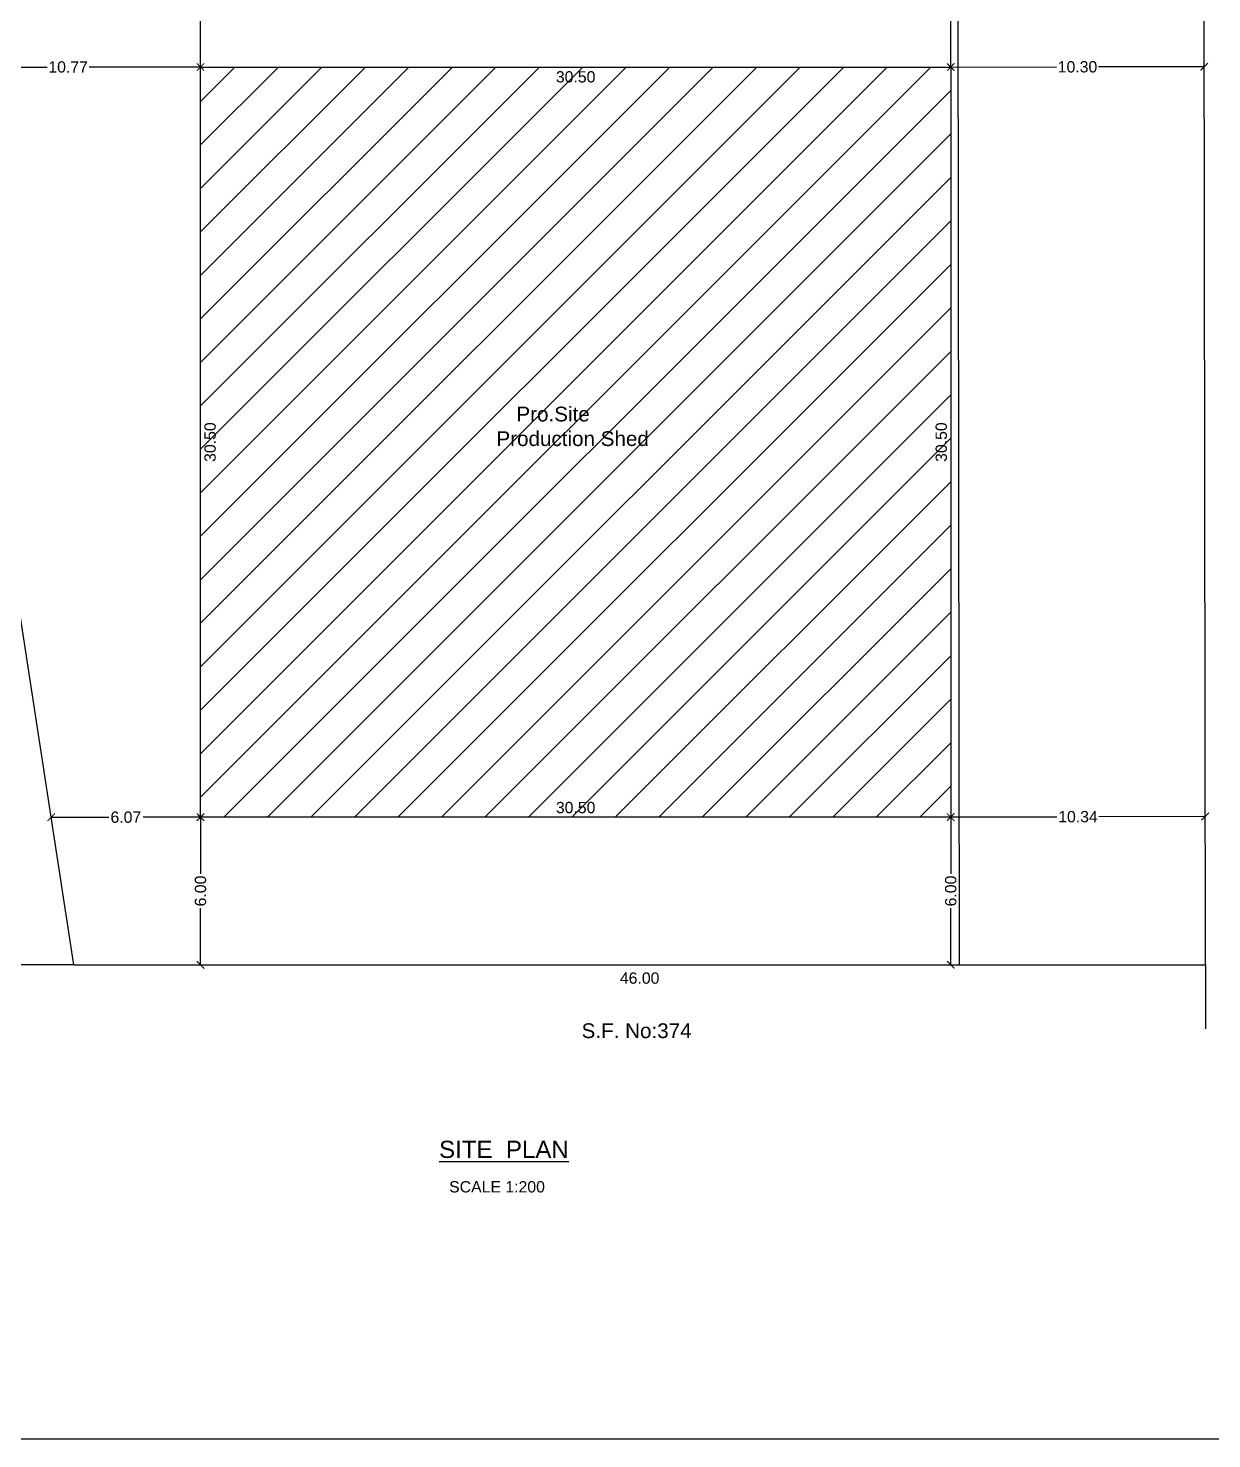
# Model space of a CAD drawing. Header units: metres. Extents: x 1521 to 1862, y -130 to 121.
# Drawn here: x 1581.35 to 1605.41, y -71.32 to -42.65 of the extents above; entities that cross this region are included whole.
import ezdxf

# ---------------------------------------------------------------- set-up
doc = ezdxf.new("R2010")
doc.units = ezdxf.units.M
doc.header["$MEASUREMENT"] = 0
doc.layers.get('DEFPOINTS').update_dxf_attribs({"lineweight": 9})
doc.layers.add('A-WALL', color=250, linetype='Continuous', lineweight=30)
doc.layers.add('WIN', color=252, linetype='Continuous')
doc.styles.add('2', font='arial.ttf', dxfattribs={"height": 0.23})
doc.styles.get("Standard").update_dxf_attribs({"font": 'arial.ttf'})
doc.dimstyles.new('200', dxfattribs={"dimtxt": 0.3, "dimasz": 0.15, "dimexe": 3, "dimexo": 0, "dimgap": 0.05, "dimtad": 0, "dimlfac": 2, "dimzin": 4, "dimdsep": 46, "dimtxsty": '2', "dimblk1": 'ARCHTICK', "dimblk2": 'ARCHTICK', "dimsah": 1, "dimcen": 0.1, "dimse1": 1, "dimse2": 1, "dimsd1": 1, "dimsd2": 1, "dimclrd": 256, "dimclre": 256, "dimclrt": 256, "dimadec": 0, "dimazin": 1, "dimtfac": 1, "dimtmove": 2, "dimatfit": 0, "dimfxl": 0, "dimtolj": 2, "dimtzin": 0, "dimarcsym": 0})

# ---------------------------------------------------------------- blocks, each defined once
blk = doc.blocks.new('*D64')
at = {"layer": 'DEFPOINTS', "color": 0}
for p in [(1582.283, -61.69), (1605.283, -61.69), (1605.283, -61.961)]:
    blk.add_point(p, dxfattribs=at)
at = {"layer": 'WIN', "insert": (1593.783, -61.961), "char_height": 0.23, "attachment_point": 5, "style": '2'}
blk.add_mtext('\\A2;46.00', dxfattribs=at)
blk = doc.blocks.new('_ARCHTICK')
at = {"color": 0, "linetype": 'ByBlock', "const_width": 0.15}
blk.add_lwpolyline([(-0.5, -0.5), (0.5, 0.5)], dxfattribs=at)
blk = doc.blocks.new('*D384')
at = {"layer": 'DEFPOINTS', "color": 0}
for p in [(1584.857, -58.495), (1584.857, -58.69), (1600.107, -58.69)]:
    blk.add_point(p, dxfattribs=at)
at = {"insert": (1592.482, -58.495), "char_height": 0.23, "attachment_point": 5, "style": '2'}
blk.add_mtext('\\A2;30.50', dxfattribs=at)
blk = doc.blocks.new('*D385')
at = {"layer": 'DEFPOINTS', "color": 0}
for p in [(1584.857, -43.44), (1585.052, -43.44), (1584.857, -58.69)]:
    blk.add_point(p, dxfattribs=at)
at = {"insert": (1585.052, -51.065), "char_height": 0.23, "attachment_point": 5, "rotation": 90, "style": '2'}
blk.add_mtext('\\A2;30.50', dxfattribs=at)
blk = doc.blocks.new('*D386')
at = {"layer": 'DEFPOINTS', "color": 0}
for p in [(1584.857, -43.44), (1600.107, -43.44), (1584.857, -43.641)]:
    blk.add_point(p, dxfattribs=at)
at = {"insert": (1592.482, -43.641), "char_height": 0.23, "attachment_point": 5, "style": '2'}
blk.add_mtext('\\A2;30.50', dxfattribs=at)
blk = doc.blocks.new('*D387')
at = {"layer": 'DEFPOINTS', "color": 0}
for p in [(1600.107, -43.44), (1599.915, -58.69), (1600.107, -58.69)]:
    blk.add_point(p, dxfattribs=at)
at = {"insert": (1599.915, -51.065), "char_height": 0.23, "attachment_point": 5, "rotation": 90, "style": '2'}
blk.add_mtext('\\A2;30.50', dxfattribs=at)
blk = doc.blocks.new('*D388')
at = {"lineweight": -2}
for p, q in [((1584.857, -58.69), (1584.857, -59.841)), ((1584.857, -61.69), (1584.857, -60.539))]:
    blk.add_line(p, q, dxfattribs=at)
at = {"layer": 'DEFPOINTS', "color": 0}
for p in [(1584.857, -58.69), (1584.857, -61.69), (1584.857, -61.69)]:
    blk.add_point(p, dxfattribs=at)
at = {"lineweight": -2, "xscale": 0.15, "yscale": 0.15, "zscale": 0.15}
for p, rotation in [((1584.857, -58.69), 90), ((1584.857, -61.69), 270)]:
    blk.add_blockref('_ARCHTICK', p, dxfattribs=dict(at, rotation=rotation))
at = {"insert": (1584.857, -60.19), "char_height": 0.23, "attachment_point": 5, "rotation": 90, "style": '2'}
blk.add_mtext('\\A2;6.00', dxfattribs=at)
blk = doc.blocks.new('*D389')
at = {"lineweight": -2}
for p, q in [((1600.107, -58.69), (1600.107, -59.841)), ((1600.107, -61.69), (1600.107, -60.539))]:
    blk.add_line(p, q, dxfattribs=at)
at = {"layer": 'DEFPOINTS', "color": 0}
for p in [(1600.107, -58.69), (1600.107, -61.69), (1600.107, -61.69)]:
    blk.add_point(p, dxfattribs=at)
at = {"lineweight": -2, "xscale": 0.15, "yscale": 0.15, "zscale": 0.15}
for p, rotation in [((1600.107, -58.69), 90), ((1600.107, -61.69), 270)]:
    blk.add_blockref('_ARCHTICK', p, dxfattribs=dict(at, rotation=rotation))
at = {"insert": (1600.107, -60.19), "char_height": 0.23, "attachment_point": 5, "rotation": 90, "style": '2'}
blk.add_mtext('\\A2;6.00', dxfattribs=at)
blk = doc.blocks.new('*D390')
at = {"lineweight": -2}
for p, q in [((1600.107, -58.683), (1602.266, -58.68)), ((1605.279, -58.676), (1603.12, -58.679))]:
    blk.add_line(p, q, dxfattribs=at)
at = {"layer": 'DEFPOINTS', "color": 0}
for p in [(1600.107, -58.69), (1605.279, -58.676), (1605.279, -58.683)]:
    blk.add_point(p, dxfattribs=at)
at = {"lineweight": -2, "xscale": 0.15, "yscale": 0.15, "zscale": 0.15}
for p, rotation in [((1600.107, -58.683), 180.0776905678481), ((1605.279, -58.676), 0.0776905678481373)]:
    blk.add_blockref('_ARCHTICK', p, dxfattribs=dict(at, rotation=rotation))
at = {"insert": (1602.693, -58.68), "char_height": 0.23, "attachment_point": 5, "rotation": 0.0777, "style": '2'}
blk.add_mtext('\\A2;10.34', dxfattribs=at)
blk = doc.blocks.new('*D391')
at = {"lineweight": -2}
for p, q in [((1600.107, -43.44), (1602.256, -43.437)), ((1605.259, -43.433), (1603.11, -43.436))]:
    blk.add_line(p, q, dxfattribs=at)
at = {"layer": 'DEFPOINTS', "color": 0}
for p in [(1600.107, -43.44), (1605.259, -43.433), (1605.259, -43.433)]:
    blk.add_point(p, dxfattribs=at)
at = {"lineweight": -2, "xscale": 0.15, "yscale": 0.15, "zscale": 0.15}
for p, rotation in [((1600.107, -43.44), 180.0776905678481), ((1605.259, -43.433), 0.0776905678481119)]:
    blk.add_blockref('_ARCHTICK', p, dxfattribs=dict(at, rotation=rotation))
at = {"insert": (1602.683, -43.437), "char_height": 0.23, "attachment_point": 5, "rotation": 0.0777, "style": '2'}
blk.add_mtext('\\A2;10.30', dxfattribs=at)
blk = doc.blocks.new('*D392')
at = {"lineweight": -2}
for p, q in [((1581.822, -58.69), (1582.99, -58.69)), ((1584.857, -58.69), (1583.689, -58.69))]:
    blk.add_line(p, q, dxfattribs=at)
at = {"layer": 'DEFPOINTS', "color": 0}
for p in [(1581.822, -58.69), (1581.822, -58.69), (1584.857, -58.69)]:
    blk.add_point(p, dxfattribs=at)
at = {"lineweight": -2, "xscale": 0.15, "yscale": 0.15, "zscale": 0.15, "rotation": 180}
blk.add_blockref('_ARCHTICK', (1581.822, -58.69), dxfattribs=at)
at = {"lineweight": -2, "xscale": 0.15, "yscale": 0.15, "zscale": 0.15}
blk.add_blockref('_ARCHTICK', (1584.857, -58.69), dxfattribs=at)
at = {"insert": (1583.339, -58.69), "char_height": 0.23, "attachment_point": 5, "style": '2'}
blk.add_mtext('\\A2;6.07', dxfattribs=at)
blk = doc.blocks.new('*D393')
at = {"lineweight": -2}
for p, q in [((1579.474, -43.44), (1581.738, -43.44)), ((1584.857, -43.44), (1582.593, -43.44))]:
    blk.add_line(p, q, dxfattribs=at)
at = {"layer": 'DEFPOINTS', "color": 0}
for p in [(1579.474, -43.44), (1579.474, -43.44), (1584.857, -43.44)]:
    blk.add_point(p, dxfattribs=at)
at = {"lineweight": -2, "xscale": 0.15, "yscale": 0.15, "zscale": 0.15, "rotation": 180}
blk.add_blockref('_ARCHTICK', (1579.474, -43.44), dxfattribs=at)
at = {"lineweight": -2, "xscale": 0.15, "yscale": 0.15, "zscale": 0.15}
blk.add_blockref('_ARCHTICK', (1584.857, -43.44), dxfattribs=at)
at = {"insert": (1582.166, -43.44), "char_height": 0.23, "attachment_point": 5, "style": '2'}
blk.add_mtext('\\A2;10.77', dxfattribs=at)
blk = doc.blocks.new('*D394')
at = {"lineweight": -2}
for p, q in [((1584.857, -9.719), (1584.857, -26.141)), ((1584.857, -43.44), (1584.857, -27.018))]:
    blk.add_line(p, q, dxfattribs=at)
at = {"layer": 'DEFPOINTS', "color": 0}
for p in [(1584.857, -9.719), (1584.857, -9.719), (1584.857, -43.44)]:
    blk.add_point(p, dxfattribs=at)
at = {"lineweight": -2, "xscale": 0.15, "yscale": 0.15, "zscale": 0.15}
for p, rotation in [((1584.857, -9.719), 90), ((1584.857, -43.44), 270)]:
    blk.add_blockref('_ARCHTICK', p, dxfattribs=dict(at, rotation=rotation))
at = {"insert": (1584.857, -26.579), "char_height": 0.23, "attachment_point": 5, "rotation": 90, "style": '2'}
blk.add_mtext('\\A2;67.44', dxfattribs=at)
blk = doc.blocks.new('*D395')
at = {"lineweight": -2}
for p, q in [((1600.107, -5.676), (1600.107, -24.121)), ((1600.107, -43.44), (1600.107, -24.995))]:
    blk.add_line(p, q, dxfattribs=at)
at = {"layer": 'DEFPOINTS', "color": 0}
for p in [(1600.107, -5.676), (1600.107, -5.676), (1600.107, -43.44)]:
    blk.add_point(p, dxfattribs=at)
at = {"lineweight": -2, "xscale": 0.15, "yscale": 0.15, "zscale": 0.15}
for p, rotation in [((1600.107, -5.676), 90), ((1600.107, -43.44), 270)]:
    blk.add_blockref('_ARCHTICK', p, dxfattribs=dict(at, rotation=rotation))
at = {"insert": (1600.107, -24.558), "char_height": 0.23, "attachment_point": 5, "rotation": 90, "style": '2'}
blk.add_mtext('\\A2;75.53', dxfattribs=at)

msp = doc.modelspace()

# ---------------------------------------------------------------- hatches: boundary and pattern name
h = msp.add_hatch()
h.set_pattern_fill('ANSI31', color=256, scale=5)
h.paths.add_polyline_path([(1600.10684, -43.44005), (1584.85684, -43.44005), (1584.85684, -58.69005), (1600.10684, -58.69005)])
h.paths.add_polyline_path([(1592.02325, -58.73291), (1592.94231, -58.73291), (1592.94231, -58.25895), (1592.02325, -58.25895)], flags=9)
h.paths.add_polyline_path([(1585.28959, -51.52364), (1585.28959, -50.60458), (1584.81563, -50.60458), (1584.81563, -51.52364)], flags=9)
h.paths.add_polyline_path([(1592.02325, -43.87862), (1592.94231, -43.87862), (1592.94231, -43.40465), (1592.02325, -43.40465)], flags=9)
h.paths.add_polyline_path([(1600.15314, -51.52364), (1600.15314, -50.60458), (1599.67917, -50.60458), (1599.67917, -51.52364)], flags=9)
h.paths.add_polyline_path([(1589.98209, -51.31836), (1594.046, -51.31836), (1594.046, -50.19248), (1589.98209, -50.19248)], flags=24)

# ---------------------------------------------------------------- linework, layer by layer
msp.add_lwpolyline([(1584.85684, -58.69005), (1584.85684, -43.44005), (1600.10684, -43.44005), (1600.10684, -58.69005)], close=True)
at = {"layer": 'A-WALL', "lineweight": 5, "ltscale": 5}
msp.add_lwpolyline([(1638.18075, 11.4595), (1520.51329, 11.4595), (1520.51329, -71.32477), (1638.18075, -71.32477)], close=True, dxfattribs=at)
at = {"layer": 'WIN', "color": 254}
for p, q in [((1582.28327, -61.69005), (1574.53917, -11.3774)), ((1605.28327, -61.69005), (1605.23934, -29.29008)), ((1600.28327, -61.69005), (1600.23999, -29.77099)), ((1582.28327, -61.69005), (1578.35701, -61.69005)), ((1582.28327, -61.69005), (1605.28327, -61.69005)), ((1605.28327, -61.69005), (1605.28503, -62.98808))]:
    msp.add_line(p, q, dxfattribs=at)

# ---------------------------------------------------------------- texts
at = {"layer": 'A-WALL', "lineweight": 5, "ltscale": 5}
msp.add_text('SCALE 1:200', height=0.23, dxfattribs=at).set_placement((1589.91044, -66.31709))
at = {"layer": 'A-WALL', "lineweight": 5, "ltscale": 5, "char_height": 0.3, "attachment_point": 1, "style": '2'}
for s, insert, width in [('\\A1;{\\W6.70106;  }Pro.Site\\P{\\W2.913548; }{\\A0;       Production Shed}', (1589.71784, -50.34432), 4.562132), ('\\A1;{\\W5.972354; }S.F. No:374', (1591.90753, -62.87987), 3.5880368)]:
    msp.add_mtext(s, dxfattribs=dict(at, insert=insert, width=width))
at = {"layer": 'A-WALL', "lineweight": 5, "ltscale": 5, "insert": (1589.70598, -65.26612), "char_height": 0.35, "width": 15.8865275, "attachment_point": 1}
msp.add_mtext('{\\LSITE  PLAN}', dxfattribs=at)

# ---------------------------------------------------------------- dimensions: what is measured, and where the dimension line sits
for p1, p2, distance, picture, middle in [((1600.10684, -43.44005), (1600.10684, -5.67639), 0, '*D395', (1600.10684, -24.55822)), ((1584.85684, -43.44005), (1584.85684, -9.71876), 0, '*D394', (1584.85684, -26.5794)), ((1584.85684, -43.44005), (1579.47424, -43.44005), 0, '*D393', (1582.16554, -43.44005)), ((1600.10684, -43.44005), (1605.25851, -43.43306), 0, '*D391', (1602.68268, -43.43656)), ((1584.85684, -58.69005), (1581.82151, -58.69005), 0, '*D392', (1583.33918, -58.69005)), ((1584.85684, -58.69005), (1584.85684, -61.69005), 0, '*D388', (1584.85684, -60.19005)), ((1600.10684, -58.69005), (1600.10684, -61.69005), 0, '*D389', (1600.10684, -60.19005)), ((1600.10684, -58.69005), (1605.27919, -58.68304), 0.00701, '*D390', (1602.69301, -58.67953))]:
    dim = msp.add_aligned_dim(p1=p1, p2=p2, distance=distance, dimstyle='200', override={"dimsd1": 0, "dimsd2": 0})
    dim.commit()
    dim.dimension.update_dxf_attribs({"geometry": picture, "text_midpoint": middle})
for p1, p2, distance, picture, middle in [((1584.85684, -58.69005), (1584.85684, -43.44005), -0.19467, '*D385', (1585.05151, -51.06505)), ((1600.10684, -43.44005), (1584.85684, -43.44005), 0.20049, '*D386', (1592.48184, -43.64054)), ((1600.10684, -43.44005), (1600.10684, -58.69005), -0.19178, '*D387', (1599.91506, -51.06505)), ((1600.10684, -58.69005), (1584.85684, -58.69005), -0.19522, '*D384', (1592.48184, -58.49483))]:
    dim = msp.add_aligned_dim(p1=p1, p2=p2, distance=distance, dimstyle='200')
    dim.commit()
    dim.dimension.update_dxf_attribs({"geometry": picture, "text_midpoint": middle})
at = {"layer": 'WIN', "color": 254}
dim = msp.add_aligned_dim(p1=(1582.28327, -61.69005), p2=(1605.28327, -61.69005), distance=-0.27094, dimstyle='200', dxfattribs=at)
dim.commit()
dim.dimension.update_dxf_attribs({"geometry": '*D64', "text_midpoint": (1593.78327, -61.96099)})

doc.saveas('drawing.dxf')
